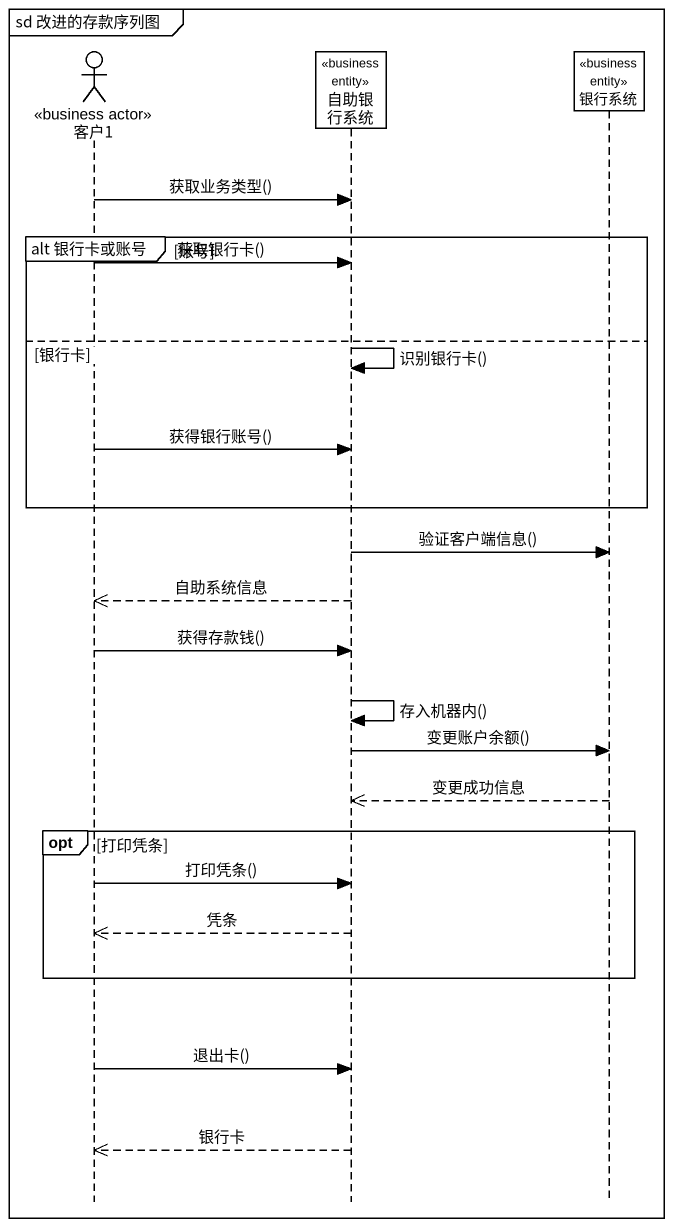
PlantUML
@startuml
mainframe sd 改进的存款序列图
hide footbox
actor 客户1 <<business actor>>
participant 自助银行系统 <<business entity>>
participant 银行系统 <<business entity>>

客户1 -> 自助银行系统 : 获取业务类型()
group alt 银行卡或账号 [账号]
  客户1 -> 自助银行系统 : 获取银行卡()
else 银行卡
  自助银行系统 -> 自助银行系统 : 识别银行卡()
  客户1 -> 自助银行系统 : 获得银行账号()
end
自助银行系统 -> 银行系统 : 验证客户端信息()
自助银行系统 -->> 客户1 : 自助系统信息
客户1 -> 自助银行系统 : 获得存款钱()
自助银行系统 -> 自助银行系统 : 存入机器内()
自助银行系统 -> 银行系统 : 变更账户余额()
银行系统 -->> 自助银行系统 : 变更成功信息
opt 打印凭条
  客户1 -> 自助银行系统 : 打印凭条()
  自助银行系统 -->> 客户1 : 凭条
end
客户1 -> 自助银行系统 : 退出卡()
自助银行系统 -->> 客户1 : 银行卡
@enduml
